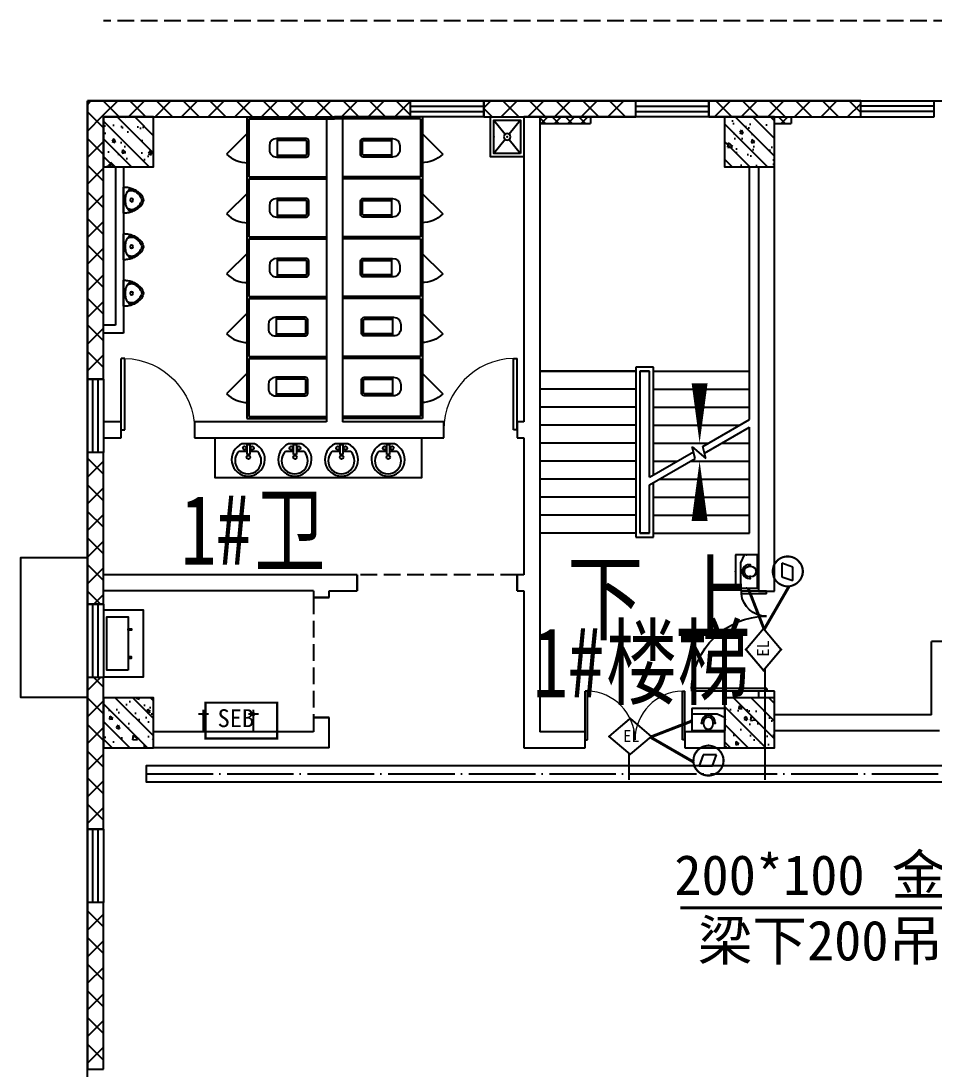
# Model space of a CAD drawing. Header units: millimetres. Extents: x -633009578 to 5705885, y -633235091 to 2571734.
# Drawn here: x 4038080 to 4051790, y 2181535 to 2197275 of the extents above; entities that cross this region are included whole.
import ezdxf
from ezdxf.enums import TextEntityAlignment as Align

# ---------------------------------------------------------------- set-up
doc = ezdxf.new("R2010")
doc.units = ezdxf.units.MM
doc.header["$LTSCALE"] = 1000
doc.header["$MEASUREMENT"] = 0
doc.linetypes.add('DASH', pattern=[0.35, 0.25, -0.1])
doc.linetypes.add('DOTE', pattern=[2.4200000000000004, 2, -0.2, 0.02, -0.2])
doc.layers.get('0').update_dxf_attribs({"color": 9})
for name, color, linetype in [('A-COLUM(柱)', 255, 'Continuous'), ('A-DOOR(门）', 4, 'Continuous'), ('A-F-AREA(计算)', 5, 'Continuous'), ('A-FLOR(看线)', 8, 'Continuous'), ('A-HATH(填充)', 8, 'Continuous'), ('A-LVTY(厨卫)', 8, 'Continuous'), ('A-ST-O(室外)', 54, 'Continuous'), ('A-STAR(楼梯)', 51, 'Continuous'), ('A-TEXT(房间)', 243, 'Continuous'), ('A-WALL(墙)', 255, 'Continuous'), ('A-WINDOW（窗）', 4, 'Continuous'), ('DIM_SYMB', 3, 'Continuous'), ('PUB_TEXT', 7, 'Continuous'), ('WALL', 9, 'Continuous'), ('电-强电平面-线缆', 3, 'Continuous'), ('电-桥架', 4, 'Continuous'), ('设备-安防', 3, 'Continuous'), ('设备-箱柜', 3, 'Continuous')]:
    doc.layers.add(name, color=color, linetype=linetype)
doc.styles.add('_TCH', font='simhei.ttf', dxfattribs={"width": 0.75, "bigfont": 'hztxt.shx'})
doc.styles.add('_TCH_DIM', font='simhei.ttf', dxfattribs={"width": 0.8, "bigfont": 'hztxt.shx'})
doc.styles.add('_TEL_DIM', font='simhei.ttf', dxfattribs={"height": 3.5, "bigfont": 'HZTXT'})
doc.styles.add('ELEC-DIM', font='simhei.ttf')
doc.styles.add('IDQSTYLE', font='simhei.ttf', dxfattribs={"width": 0.707, "bigfont": 'hztxt.shx'})
pattern_1 = [(45, (1606921.475196055, 677964.29318137), (-100.0001016555733, 100.0001016555733), []), (135, (1606921.475196055, 677964.29318137), (-100.0001016555733, -100.0001016555733), [])]
pattern_2 = [(45, (1607021.475196055, 677964.29318137), (-200.0002033111466, 200.0002033111467), []), (135, (1607021.475196055, 677964.29318137), (-200.0002033111467, -200.0002033111466), [])]

# ---------------------------------------------------------------- blocks, each defined once
blk = doc.blocks.new('$equip$00002496')
for p, q in [((-0.3257586027029902, -0.01245651182034635), (-0.3257586027029902, -0.04339440534022287)), ((-0.3257586027029902, -0.04339440534022287), (-0.2349881161644589, -0.04339440534022287)), ((-0.2349881161644589, -0.07433229886373738), (-0.2349881161644589, -0.01245651182034635)), ((0.2318991003703559, -0.04339041039929725), (0.3257586027029902, -0.04343435477494495)), ((0.2318995781242847, -0.07433229886373738), (0.2318995781242847, -0.01245651182034635)), ((0.3257586027029902, -0.01245651182034635), (0.3257586027029902, -0.04339440534022287))]:
    blk.add_line(p, q)
at = {"const_width": 0.04}
for points in [[(-0.3257569673587568, -0.01199135613933322), (-0.3257586027029902, -0.04339440534022287), (-0.2655665311758639, -0.04339440534022287)], [(-0.3257586027029902, -0.01209546335303457), (-0.3254450895765331, 0.007862924336222932), (-0.3246427298145136, 0.02099261244438821), (-0.3230396698054392, 0.03683146784896962), (-0.3200834360468434, 0.05640672732988605), (-0.3158846532169264, 0.07655434396292549), (-0.3114238906564424, 0.0934556857937423), (-0.3053167008911259, 0.1125148900100612), (-0.2961030303267762, 0.1360363546918961), (-0.2870512925146613, 0.1553192011742794), (-0.2776002755272202, 0.1727327617008996), (-0.2650090074748732, 0.1928330976625148), (-0.2480697203573072, 0.2158072831662139), (-0.2307201034273021, 0.2357486963155679), (-0.2183433735772269, 0.2482254943279258), (-0.2048552286432823, 0.2604362391903123), (-0.1911825684801443, 0.2715267914645665), (-0.1736025161517318, 0.2841171126310655), (-0.1547964517085347, 0.2957489191248897), (-0.1366549688245868, 0.3053642205159122), (-0.1125469685212011, 0.3159432491156622), (-0.09099250963481609, 0.3234552737812919), (-0.07185881528130267, 0.3286887830108753), (-0.0476470465073362, 0.3334767393171205), (-0.03344249982910696, 0.3353641694484395), (-0.01254353142576292, 0.33693107711224), (0.006284847928327508, 0.3371227143543365), (0.02112160998512991, 0.3364609976488282), (0.03364834297099151, 0.3353416012541857), (0.04427512355323415, 0.3339856622114894), (0.0514455190859735, 0.3328576949279523), (0.06296124946675263, 0.3306819992103556), (0.07295717955275904, 0.3284235992541653), (0.08476642325695138, 0.3253025975027413), (0.09841386118205264, 0.3210671038432338), (0.1073930458223913, 0.3179007922954042), (0.1189192084857496, 0.3133782735822024), (0.1273616340185981, 0.309727315147029), (0.1385068310191855, 0.3044504504359793), (0.1500006543647032, 0.2984373588406015), (0.1638636618590681, 0.2903635228794883), (0.1733825990086189, 0.2842636587374727), (0.1825355213950388, 0.2779405411420157), (0.1897162082022987, 0.2726458121323958), (0.1961934307328193, 0.2676024858810706), (0.2032832070399309, 0.2617741676658625), (0.2108134823647561, 0.2552078580083617), (0.217798692494398, 0.2487452608329477), (0.228148777372553, 0.2384502620334388), (0.2384204440459143, 0.2272843058126455), (0.2434306646027835, 0.2214536424435209), (0.2496786895935657, 0.2137899235021905), (0.2547404104698217, 0.2072320931656577), (0.2611980655201478, 0.1983612801268464), (0.2680283635418164, 0.1882836692966521), (0.2770073256251635, 0.1737512327563309), (0.2837973800196778, 0.1615835285520006), (0.2918694003747078, 0.1454322725621751), (0.2969779347913573, 0.1339993972869706), (0.3002692127192859, 0.126001952077786), (0.3046930583077483, 0.1142746343793988), (0.3092767016933067, 0.1005832550908963), (0.3129390048998175, 0.08807579556378187), (0.3161395389179233, 0.07547706223704154), (0.3186645603709621, 0.06388206950578024), (0.3211643142713001, 0.0500421286051278), (0.3228813630266814, 0.03809697220276576), (0.3240568224427989, 0.02762096420337912), (0.324859512373223, 0.01811108543552109), (0.3254132453730563, 0.00858592767326627), (0.3257090797560522, -0.00049248671712121), (0.3257832243107259, -0.007853463819628814), (0.3257586027029902, -0.01597356299680541)], [(0.2318995781242847, -0.04343435477494495), (0.3257586027029902, -0.04343435477494495), (0.3257689946476603, -0.01254634189172066)]]:
    blk.add_lwpolyline(points, dxfattribs=at)
blk.add_lwpolyline([(-0.2349881161644589, -0.04339440534022287), (-0.234988116149907, -0.07433229886373738, 0.0182959325663468), (-0.2341963414801285, -0.09596305228842539, 0.02057100331636309), (-0.2314330486115068, -0.1200309692394512, 0.01615663239953969), (-0.2279163057246478, -0.1385404972170363, 0.01693810384346652), (-0.2229987668251852, -0.1574872628661979, 0.01329564042987737), (-0.2183254288102034, -0.1718583239271538, 0.01774370437729911), (-0.2109808493987657, -0.190436463271908, 0.01810240356969195), (-0.202383055788232, -0.2083190727098554, 0.02333614132905712), (-0.1896684531238861, -0.229968408079003, 0.02044170027676835), (-0.1774249378067907, -0.2471703877454274, 0.01989766451918913), (-0.1643957158521516, -0.2626632182400499, 0.02937469172712198), (-0.1439065932936501, -0.2826519741392985, 0.02046687747088341), (-0.1288843219663249, -0.2946362194343237, 0.01994697534980988), (-0.1136344562692102, -0.3049034932155337, 0.02634036321689085), (-0.09301181325281505, -0.3161697710966109, 0.02276514568385508), (-0.07478138820442837, -0.3239164370424987, 0.02206410967143575), (-0.05684026748349424, -0.3297063967147551, 0.0175610551311905), (-0.04245622256712522, -0.3331187941075768, 0.01884926235006773), (-0.02688140393001959, -0.3356341081016581, 0.02667427645081797), (-0.004813117921003141, -0.3371611547772773, 0.02406458763464014), (0.01513338900986128, -0.3365152710211987, 0.01749181383793592), (0.02959480640129186, -0.334837958071148, 0.02217984979833747), (0.04783707972092088, -0.3312386844263528, 0.01670575936897621), (0.06151090867933817, -0.3274165873117454, 0.0217722080425489), (0.0790706878178753, -0.3210165422860882, 0.03374751034879078), (0.1057169104751665, -0.3077975864252949, 0.02730692637543976), (0.1266723583685234, -0.2939906737810816, 0.03748691983271558), (0.1535541368793929, -0.2707855348744488, 0.02366876899911156), (0.1697097239521099, -0.2529639476961165, 0.02463610663642848), (0.1846068157610716, -0.2329478090214252, 0.02205649491069121), (0.1970839504210744, -0.2124338016146794, 0.01935462041009298), (0.206340296252165, -0.1939205355338345, 0.01688452340010287), (0.2137288127123611, -0.1760053912075819, 0.01966230157732925), (0.2205645790236304, -0.1552443572727498, 0.01731440631145223), (0.2255364213342546, -0.135285412416124, 0.01765737348860424), (0.2290203964221291, -0.1154880664689699, 0.01633418443731503), (0.2311199677496916, -0.09579652929824078, 0.01862757118903319), (0.2318995781388367, -0.07433229886373738, -0.000472708372486724), (0.2318995781242847, -0.05279222321769339, 0.0004727079955161621), (0.2318995781242847, -0.03244852855277713, -0.0004727079955161849), (0.2318995781242847, -0.01245341187313898, 0.0193493677842396), (0.2310570476547582, 0.009855565578618553, 0.01770133877692018), (0.2286674682109151, 0.03113219686929369, 0.0176091688965659), (0.2250366548687452, 0.05081065330523415, 0.01973381331635689), (0.2191032464616001, 0.07337515754625201, 0.01545712335130221), (0.2136441482725786, 0.08944355720814201, 0.01638136793352114), (0.2064366456615971, 0.1069191381830024, 0.01889577194154605), (0.1974724603933282, 0.124934014853352, 0.01460926708694749), (0.1893017992697423, 0.1389198372235114, 0.01834707667655943), (0.1788048267626436, 0.154441256672726, 0.01802701254956099), (0.1670945117075462, 0.16930223901727, 0.01918510430489061), (0.1545159021334257, 0.1830286705735489, 0.02609018841368346), (0.1355203122220701, 0.2003201775660273, 0.02726780140366601), (0.1154953059740365, 0.2149753960547969, 0.02826022181265756), (0.09302354548708536, 0.2278643579738855, 0.01768013504660025), (0.07947741153475363, 0.2340587330181734, 0.02983831462154809), (0.05467275061528198, 0.242662508819194, 0.03688840652984774), (0.02498369276872836, 0.248695417874842, 0.03132680170442304), (-0.00154426900553517, 0.2503981151239714, 0.02152297382195137), (-0.01876981760142371, 0.249681544064515, 0.02781603352576516), (-0.04232023857184686, 0.2463571927401063, 0.02781924796867374), (-0.06450405267241877, 0.2406578850968799, 0.01792787672923883), (-0.07963114288577344, 0.2352566086992738, 0.0262865457487697), (-0.09992356615839526, 0.2259165745053906, 0.02119287732084118), (-0.11706115740526, 0.2159602789688506, 0.0171568808815843), (-0.1294802093179896, 0.207409261194698, 0.02416187819285423), (-0.1477007803769084, 0.1925049077508447, 0.02878934091920857), (-0.167043774476042, 0.1729245897222427, 0.01847703741819992), (-0.1794630369258812, 0.1577163090223621, 0.0213830109619632), (-0.1916570924367988, 0.1400851354956103, 0.01760758065260107), (-0.2016330892802216, 0.1229453873020248, 0.01681983214104903), (-0.2093724703590851, 0.1072558663363452, 0.01906551868470904), (-0.2177670299279271, 0.08662868678948143, 0.01663457793315364), (-0.2233549865341047, 0.06948587926308392, 0.01199850358657596), (-0.227126173209399, 0.05518552293506218, 0.01921348092443342), (-0.2312853431794792, 0.03417440378689207, 0.0129120010522256), (-0.2334025729942368, 0.01812716938002268, 0.01673519548586339), (-0.2347496548027266, -0.0005786718757008202, 0.009174826161293947), (-0.2349881161644589, -0.01245651182034635, 0.0008621608417457901), (-0.2349881161644589, -0.04339440534022287), (-0.2961449461872689, -0.04339440534022287, 56.79143426085979)], format="xyb", dxfattribs=at)
for centre, major_axis, ratio, start_param, end_param in [((0, -0.007853463819628814), (-5.946726671962764e-16, 0.3450403896201966), 0.944188663444044, 4.700094459124145, 7.866276155235024), ((-0.00154426900553517, -0.01245651181670837), (0, 0.2628546269403538), 0.8881100928804517, 4.71238898038469, 7.853981633974483), ((-0.00154426900553517, -0.07433229886373738), (0, -0.2628546269403538), 0.8881100928804517, 4.71238898038469, 7.853981633974483)]:
    blk.add_ellipse(centre, major_axis=major_axis, ratio=ratio, start_param=start_param, end_param=end_param)
for p in [(0, 0.3371869258007791), (-0.3257586027029902, -0.04339440534022287), (0, -0.3371811744327715), (0.3256694684678223, -0.04536965262741433)]:
    blk.add_point(p)
at = {"color": 7, "style": '_TEL_DIM', "flags": 1}
blk.add_attdef('A', text='', height=2e-05, dxfattribs=at).set_placement((0, 0), align=Align.MIDDLE_CENTER)
blk = doc.blocks.new('$equip$00002617')
for p, q in [((0.6250151190488396, 0.4150200000058248), (-0.6249848809511604, 0.4150200000058248)), ((-0.6249848809511604, 0.4150200000058248), (-0.6249848809511604, -0.4149799999959214)), ((0.6250151190488396, -0.4149799999959214), (0.6250151190488396, 0.4150200000058248)), ((-0.6249848809511604, 0.2150200000050972), (0.3250151190459292, 0.2150200000050972)), ((0.3250151190459292, 0.2150200000050972), (0.6250151190488396, 0.07502000000567932)), ((-0.6249848809511604, -0.4149799999959214), (0.6250151190488396, -0.4149799999959214))]:
    blk.add_line(p, q)
at = {"linetype": 'Continuous', "const_width": 0.04}
blk.add_lwpolyline([(-0.6249848809511604, 0.4150200000058248), (0.6250151190488396, 0.4150200000058248), (0.6250151190488396, -0.4149799999959214), (-0.6249848809511604, -0.4149799999959214)], close=True, dxfattribs=at)
at = {"color": 1}
for p in [(1.51190488395514e-05, 0.4150200000058248), (-0.6249848809511604, 2.000000495172571e-05), (0.6250151190488396, 2.000000495172571e-05), (0.01750438004455646, -0.4149799999959214)]:
    blk.add_point(p, dxfattribs=at)
at = {"color": 7, "style": '_TEL_DIM', "flags": 1}
blk.add_attdef('A', text='', height=2.5e-05, dxfattribs=at).set_placement((0, 0), align=Align.MIDDLE_CENTER)
blk = doc.blocks.new('A$C40EF29F0')
for name, p, xscale, yscale, zscale in [('$equip$00002617', (257.9972608285025, 173.994528161973), 400, 400, 400), ('$equip$00002496', (256.1213830718771, 133.3334205766732), 315, 315, 315)]:
    blk.add_blockref(name, p, dxfattribs=dict(xscale=xscale, yscale=yscale, zscale=zscale))
blk = doc.blocks.new('$equip$00002620')
for p, q in [((-0.1058179566880426, 0.1152844922435179), (-0.1858179566897888, -0.1047155077576463)), ((0.1624100250937772, 0.1152844922435179), (-0.1058179566880426, 0.1152844922435179)), ((0.08241002509203099, -0.1047155077576463), (0.1624100250937772, 0.1152844922435179)), ((-0.1858179566897888, -0.1047155077576463), (0.08241002509203099, -0.1047155077576463))]:
    blk.add_line(p, q)
at = {"const_width": 0.04}
blk.add_lwpolyline([(-0.2999925000021904, 9.999999747378752e-06, 1), (0.3000075000036304, 9.999999747378752e-06, 0.9999999999999999), (-0.2999925000021904, 9.999999747378752e-06, 1)], format="xyb", dxfattribs=at)
blk.add_circle((7.500000720028765e-06, 9.999999747378752e-06), 0.3000000000001062)
at = {"color": 1}
for p in [(7.500000720028765e-06, 0.3000099999990198), (-0.2999924999985524, 9.999999747378752e-06), (0.3000075000036304, 9.999999747378752e-06), (7.500000720028765e-06, -0.299989999999525)]:
    blk.add_point(p, dxfattribs=at)
at = {"color": 7, "style": '_TEL_DIM', "flags": 1}
blk.add_attdef('A', text='', height=2.5e-05, dxfattribs=at).set_placement((0, 0), align=Align.MIDDLE_CENTER)
blk = doc.blocks.new('$equip$00002474')
for p, q in [((-0.519992380955955, 1.000000338535756e-05), (7.619048119522631e-06, 0.4400100000020757)), ((7.619048119522631e-06, 0.4400100000020757), (0.5200076190521941, 1.000000338535756e-05)), ((7.619048119522631e-06, -0.4399899999989429), (-0.519992380955955, 1.000000338535756e-05)), ((0.5200076190521941, 1.000000338535756e-05), (7.619048119522631e-06, -0.4399899999989429))]:
    blk.add_line(p, q)
at = {"const_width": 0.04}
blk.add_lwpolyline([(7.619048119522631e-06, 0.4400100000020757), (-0.519992380955955, 1.000000338535756e-05), (7.619048119522631e-06, -0.4399899999989429), (0.5200076190521941, 1.000000338535756e-05), (7.619048119522631e-06, 0.4400100000020757), (-0.519992380955955, 1.000000338535756e-05)], dxfattribs=at)
for p in [(7.619048119522631e-06, 0.4400100000020757), (-0.519992380955955, 1.000000338535756e-05), (0.5200076190521941, 1.000000338535756e-05), (7.619048119522631e-06, -0.4399899999989429)]:
    blk.add_point(p)
at = {"color": 7, "style": '_TEL_DIM'}
blk.add_attdef('$TEXT$', text='', height=0.3, dxfattribs=at).set_placement((0.02805548798642121, 0.01213281898526475), align=Align.MIDDLE_CENTER)
at = {"color": 7, "style": '_TEL_DIM', "flags": 1}
blk.add_attdef('A', text='', height=2e-05, dxfattribs=at).set_placement((0, 0), align=Align.MIDDLE_CENTER)
blk = doc.blocks.new('HC001524')
at = {"color": 0, "linetype": 'Continuous', "const_width": 0.3}
blk.add_lwpolyline([(5, 2.5), (-5, 2.5), (-5, -2.5), (5, -2.5)], close=True, dxfattribs=at)
at = {"color": 0, "style": 'IDQSTYLE', "width": 0.7}
for tag, p in [('AF', (-1.5, -1.25)), ('PSFHATT', (7, -2.5))]:
    blk.add_attdef(tag, p, '', height=2.5, dxfattribs=at)
blk = doc.blocks.new('_LV6')
for p, q in [((99.78343880523971, -300), (-99.78343880523971, -300)), ((-139.7834388052397, -340), (-139.7834388052361, -779.6564289797607)), ((-109.7834388052433, -340), (-109.7834388052397, -769.6564289797607)), ((99.78343880524335, -330), (-99.78343880524335, -330)), ((109.7834388052433, -769.6564289797607), (109.7834388052433, -340)), ((139.7834388052433, -779.6564289797607), (139.7834388052397, -340)), ((139.7834388052433, -769.6564289797607), (-139.7834388052397, -769.6564289797607)), ((-29.78343880523607, -889.6564289797607), (29.78343880524335, -889.6564289797607))]:
    blk.add_line(p, q)
for centre, radius, start, end in [((-99.78343880523971, -340), 40, 90, 180.0000000000002), ((99.78343880523971, -340), 40, 2.398081733190338e-13, 90), ((-99.78343880524335, -340), 10, 90, 180.0000000000002), ((99.78343880524335, -340), 10, 0, 90), ((-29.78343880523607, -779.6564289797607), 110, 180, 270), ((29.78343880524335, -779.6564289797607), 110, 270, 0)]:
    blk.add_arc(centre, radius, start, end)
blk = doc.blocks.new('$plan$00000387')
for points in [[(-195.1053413768082, -0.0007896247711869364), (195.1053413768082, 0.0007896247707321891, -0.056281), (192.2349483853259, -62.07158893748328, -0.051243), (175.2703486377404, -125.5748806645047, -0.047086), (143.6831082538288, -189.724628874892, -0.038643), (109.2489721777902, -237.0609902997553, -0.050944), (77.11679163034205, -267.7759659795192, -0.073316), (36.52038586093977, -290.7338367186967, -0.092337), (0.001018339326947171, -297.5362265440604, -0.092337), (-36.51803354920821, -290.7341323159712, -0.073316), (-77.11462417741222, -267.776590178973, -0.050944), (-109.2474259731857, -237.0618745823472, -0.038643), (-143.6819452275654, -189.7257908973352, -0.047086), (-175.269704824098, -125.5762993672297, -0.051243), (-192.2348186147988, -62.07314493917374, -0.056281)], [(0.0004063761161887669, -146.3291454144546, 0.999985), (0.0002089799604618747, -97.55313528460101, 0.999985)]]:
    blk.add_lwpolyline(points, format="xyb", close=True)
for points in [[(-169.3906686580854, -140.1226315288268, -0.078162), (-170.9980199055512, -114.6377667698976, -0.158684), (-159.1263041735847, -87.15485956814655, -0.087457), (-117.404978437914, -53.84085994681891, -0.073385), (-70.49119853318143, -36.56470876068397, -0.051629), (0.0003042701246158686, -29.26612660759247), (0.0003042701246158686, -29.26612660759247, -0.051629), (70.49149449189827, -36.56413818386, -0.073385), (117.4050415866323, -53.83990962471171, -0.087457), (159.1270096202247, -87.15357250312127, -0.158684), (170.9989478331345, -114.6363836417117, -0.078162), (169.3918028553499, -140.1212604160505)], [(117.0630501052547, -53.65384373908455, -0.099174), (138.5356947175851, -84.86577428893679, -0.110283), (144.8304822659725, -118.461657304113, -0.092873), (136.0170142026468, -157.9354627454745, -0.05733), (119.0399966660161, -187.626263302564, -0.037877), (85.37168024390257, -226.8225566132141, -0.072182), (35.33205354717484, -264.1794573646985, -0.124936), (0.001291311165005027, -273.1480356215775), (0.001291311165005027, -273.1480356215775, -0.124936), (-35.32991617790412, -264.1797433356796, -0.072182), (-85.36984427394054, -226.8232476352587, -0.037877), (-119.0384779452529, -187.6272268447183, -0.05733), (-136.0157358103124, -157.9365637070459, -0.092873), (-144.8298950764129, -118.4628296054302, -0.110283), (-138.5353804395845, -84.8668946738876, -0.099174), (-117.0629874684723, -53.65479130090807)]]:
    blk.add_lwpolyline(points, format="xyb")
blk = doc.blocks.new('$plan$00001628')
for p, q in [((-20.3236661099927, -1.818989403545856e-12), (20.3236661099927, 0)), ((20.3236661099927, 0), (20.3236661099927, -150.0481350782702)), ((-23.39245275389476, -103.9428290335418), (-143.6423603250569, -103.9428290335418)), ((-20.3236661099927, -150.0481350782702), (-20.3236661099927, -1.818989403545856e-12)), ((20.3236661099927, -150.0481350782702), (-20.3236661099927, -150.0481350782702)), ((136.0209855338053, -103.9428290335418), (23.52693074955823, -103.9428290335418))]:
    blk.add_line(p, q)
blk.add_lwpolyline([(-96.62842091566199, 9.318928566552131, 5.110403953654916), (92.21216199610717, 9.318928566550312)], format="xyb", close=True)
for centre, radius in [((-57.16031093435413, -51.98476159802703), 26.67481176936781), ((57.16031093435413, -51.98476159802703), 26.67481176936781), ((0, -190.1098522697775), 27.77136210564822)]:
    blk.add_circle(centre, radius)
blk.add_arc((-3.810687395625791, -242.5466148261803), 196.885515440561, 135.2526700260475, 44.74732997395247)
blk = doc.blocks.new('$lvtry$00000191')
at = {"color": 0}
for p, q in [((-250, -50, 1e-08), (-39.04344047215272, -218.7652476222793, 1e-08)), ((39.04344047215272, -218.7652476222793, 1e-08), (250, -50, 1e-08)), ((-250, -450, 1e-08), (-39.04344047215272, -281.2347523777207, 1e-08)), ((39.04344047215272, -281.2347523777244, 1e-08), (250, -450, 1e-08))]:
    blk.add_line(p, q, dxfattribs=at)
at = {"color": 0, "elevation": 1e-08}
for points in [[(300, -500), (300, 0), (-300, 0), (-300, -500)], [(250, -450), (250, -50), (-250, -50), (-250, -450)]]:
    blk.add_lwpolyline(points, close=True, dxfattribs=at)
at = {"color": 0}
blk.add_circle((0, -250, 1e-08), 50, dxfattribs=at)
for p in [(0, -50, 1e-08), (0, -250, 1e-08)]:
    blk.add_point(p, dxfattribs=at)
blk = doc.blocks.new('$lvtry$00000000')
for p, q in [((0, 0), (-4.03630254219856e-14, -329.6000000000004)), ((75.7000000000007, -264.6999999999989), (-73.50000000000003, -264.6999999999989))]:
    blk.add_line(p, q)
blk.add_circle((-3.241533018567819e-14, -264.6999999999989), 16.19999999999891)
blk = doc.blocks.new('开水器aaa')
at = {"layer": 'A-LVTY(厨卫)'}
for points in [[(7453607.282514825, -191465.6006925891), (7454607.282514825, -191465.6006925891), (7454607.282514825, -192065.6006983465), (7453607.282514825, -192065.6006983465)], [(7454507.282514825, -191836.1650642345), (7454507.282514825, -191516.1650642345), (7453707.282514825, -191516.1650642345), (7453707.282514825, -191836.1650642345)], [(7453887.282514825, -191836.1650642345), (7453887.282514825, -191886.1650642345), (7453907.282514825, -191886.1650642345), (7453907.282514825, -191836.1650642345)], [(7454327.282514825, -191836.1650642345), (7454327.282514825, -191886.1650642345), (7454307.282514825, -191886.1650642345), (7454307.282514825, -191836.1650642345)]]:
    blk.add_lwpolyline(points, close=True, dxfattribs=at)
blk = doc.blocks.new('$DorLib2D$00000114')
at = {"color": 0}
blk.add_line((0.4999999999999964, 3.552713678800501e-15), (-0.2071067811864751, 0.7071067811864857), dxfattribs=at)
blk.add_arc((0.5000000000013856, -1.154631945610163e-12), 1.000000000001696, 135, 180, dxfattribs=at)
blk = doc.blocks.new('$TCHSYS$WIN2D')
for p, q in [((-0.5, 0.5), (0.5, 0.5)), ((-0.5, 0.5), (-0.4999999999999999, -0.5)), ((0.5, 0.5), (0.4999999999999998, -0.5)), ((0.5, 0.1666666666666666), (-0.5, 0.1666666666666666)), ((0.5, -0.1666666666666667), (-0.5, -0.1666666666666667)), ((-0.4999999999999999, -0.5), (0.5, -0.5))]:
    blk.add_line(p, q)
blk = doc.blocks.new('$DorLib2D$00000001')
for p, q in [((0.45, 0.9750000000000001), (0.5000000000000002, 0.9750000000000001)), ((0.45, 0), (0.45, 0.9750000000000001)), ((0.5, 0), (0.5, 0.9750000000000001)), ((0.5, 0), (0.45, 0))]:
    blk.add_line(p, q)
at = {"lineweight": 13}
blk.add_arc((0.475, 0), 0.975, 91.4692835813538, 180, dxfattribs=at)
blk = doc.blocks.new('$DorLib2D$00000225')
at = {"color": 0}
for p, q in [((0.4750000000000032, -0.001447885298549778), (0.4750000000000032, 0.7521225008925327)), ((0.4750000000000032, 0.7521225008925327), (0.5000000000000036, 0.7521225008925363)), ((0.5000000000000036, -0.001447885298549778), (0.5000000000000036, 0.7521225008925363)), ((-0.4999999999999982, -3.552713678800501e-15), (-0.5, 0.252035990386009)), ((-0.4750000000000014, 0.252035990386009), (-0.5, 0.252035990386009)), ((-0.4749999999999996, -3.552713678800501e-15), (-0.4750000000000014, 0.252035990386009)), ((-0.4749999999999996, -3.552713678800501e-15), (-0.4999999999999947, -3.552713678800501e-15)), ((0.4750000000000032, -0.001447885298549778), (0.4999999999999929, -0.001447885298549778))]:
    blk.add_line(p, q, dxfattribs=at)
for centre, radius, start, end in [((0.5046168020419071, -0.001920809357812914), 0.7546247204382253, 92.24926861260724, 179.7237749158362), ((-0.5007908120542499, 0.002572563917482285), 0.2507930763238999, 359.7898704778746, 84.09743784757413)]:
    blk.add_arc(centre, radius, start, end, dxfattribs=at)
blk = doc.blocks.new('$DorLib2D$00000002')
for p, q in [((-0.5, -5.684341886080802e-17), (-0.5000000000000007, 0.4875)), ((-0.4750000000000007, 0.4875), (-0.5000000000000007, 0.4875)), ((-0.475, -2.842170943040401e-17), (-0.4750000000000007, 0.4875)), ((0.475, -2.842170943040401e-17), (0.4750000000000007, 0.4875)), ((0.4750000000000007, 0.4875), (0.5000000000000007, 0.4875)), ((0.5, -5.684341886080802e-17), (0.5000000000000007, 0.4875)), ((-0.5, -5.684341886080802e-17), (-0.475, -2.842170943040401e-17)), ((0.5, -5.684341886080802e-17), (0.475, -2.842170943040401e-17))]:
    blk.add_line(p, q)
at = {"lineweight": 13}
for centre, start, end in [((-0.4875, -4.263256414560601e-17), 0, 88.53071641864632), ((0.4875, -4.263256414560601e-17), 91.4692835813537, 180)]:
    blk.add_arc(centre, 0.4875, start, end, dxfattribs=at)
blk = doc.blocks.new('_FZH')
h = blk.add_hatch()
h.set_pattern_fill('钢筋混凝土', color=256, scale=0.1, style=0)
h.set_pattern_definition([(45, (0, 0), (-0.1767766952966369, 0.1767766952966369), []), (50, (0, 0), (0.7172601826007535, -0.06275213498259512), [0.07500000000000001, -0.8250000000000001]), (355, (0, 0), (-0.138751333613, 0.7521921337000119), [0.06, -0.66]), (100.4514, (0.05977168000000001, -0.00522934), (0.5785093817140216, 0.6894395420609536), [0.06374019, -0.701142112]), (46.1842, (0, 0.2), (1.067241048625645, -0.1655190143290181), [0.1125, -1.2375]), (96.6356, (0.088936745, 0.186206693), (0.9346627055487033, 0.9741178709004418), [0.095610288, -1.051713]), (351.1842, (0, 0.2), (0.9346619451336272, 0.9741186009253247), [0.09000000000000001, -0.9900000000000001]), (21, (0.1, 0.15), (0.5969070521184617, -0.4026188906653388), [0.07500000000000001, -0.8250000000000001]), (326, (0.1, 0.15), (0.2433153319215824, 0.7251500450468529), [0.06, -0.66]), (71.4514, (0.149742233, 0.116448394), (0.84022262858149, 0.3225304967099524), [0.06374019, -0.701142112]), (37.50000000000001, (0, 0), (0.01215985531729062, 0.3328938538313115), [0, -0.652, 0, -0.67, 0, -0.6625000000000001]), (7.499999999999999, (0, 0), (0.2630695374421486, 0.3944117118823603), [0, -0.382, 0, -0.637, 0, -0.2525]), (-32.5, (-0.223, 0), (0.533822436172409, -0.02255487173437976), [0, -0.25, 0, -0.78, 0, -1.035]), (-42.5, (-0.323, 0), (0.5831861693423862, 0.1001049823323177), [0, -0.325, 0, -0.518, 0, -0.735])])
h.paths.add_polyline_path([(-0.5, -0.5), (0.5, -0.5), (0.5, 0.5), (-0.5, 0.5)])
blk.add_lwpolyline([(-0.5, -0.5), (0.5, -0.5), (0.5, 0.5), (-0.5, 0.5)], close=True)

msp = doc.modelspace()

# ---------------------------------------------------------------- hatches: boundary and pattern name
at = {"layer": 'A-HATH(填充)'}
h = msp.add_hatch(dxfattribs=at)
h.set_pattern_fill('多孔材料', color=256, scale=100, style=0)
h.set_pattern_definition(pattern_2)
h.paths.add_polyline_path([(4039319.994031774, 2195834.629172625), (4043929.994032522, 2195834.629172625), (4043929.994032522, 2196074.629172631), (4039079.994031782, 2196074.629172625)])
h = msp.add_hatch(dxfattribs=at)
h.set_pattern_fill('多孔材料', color=256, scale=100, style=0)
h.set_pattern_definition(pattern_2)
h.paths.add_polyline_path([(4039079.994031782, 2196074.629172625), (4039079.994031781, 2191894.62917075), (4039319.994031774, 2191894.62917075), (4039319.994031774, 2195834.629172625)])
h = msp.add_hatch(dxfattribs=at)
h.set_pattern_fill('多孔材料', color=256, scale=100, style=0)
h.set_pattern_definition(pattern_2)
h.paths.add_polyline_path([(4045029.994032521, 2195834.629172625), (4047309.994032013, 2195834.629172625), (4047309.994032013, 2196074.629172631), (4045029.994032522, 2196074.629172631)])
h = msp.add_hatch(dxfattribs=at)
h.set_pattern_fill('多孔材料', color=256, scale=100, style=0)
h.set_pattern_definition(pattern_2)
h.paths.add_polyline_path([(4048409.994032013, 2195834.629172625), (4050689.994030996, 2195834.629172625), (4050689.994030995, 2196074.629172631), (4048409.994032013, 2196074.629172631)])
h = msp.add_hatch(dxfattribs=at)
h.set_pattern_fill('多孔材料', color=256, scale=50, style=0)
h.set_pattern_definition(pattern_1)
h.paths.add_polyline_path([(4045869.994032202, 2195734.629172735), (4046629.994032283, 2195734.629172735), (4046629.994032283, 2195834.629172735), (4045869.994032202, 2195834.629172735)])
h = msp.add_hatch(dxfattribs=at)
h.set_pattern_fill('多孔材料', color=256, scale=50, style=0)
h.set_pattern_definition(pattern_1)
h.paths.add_polyline_path([(4049394.994032202, 2195734.629172883), (4049644.99403178, 2195734.629172883), (4049644.99403178, 2195834.629172883), (4049394.994032202, 2195834.629172883)])
h = msp.add_hatch(dxfattribs=at)
h.set_pattern_fill('多孔材料', color=256, scale=100, style=0)
h.set_pattern_definition(pattern_2)
h.paths.add_polyline_path([(4039079.994031781, 2190794.62917075), (4039079.994031781, 2188514.629170241), (4039319.994031774, 2188514.629170241), (4039319.994031774, 2190794.62917075)])
h = msp.add_hatch(dxfattribs=at)
h.set_pattern_fill('多孔材料', color=256, scale=100, style=0)
h.set_pattern_definition(pattern_2)
h.paths.add_polyline_path([(4039079.994031781, 2187414.62917075), (4039079.994031781, 2185134.62917075), (4039319.994031775, 2185134.62917075), (4039319.994031774, 2187414.62917075)])
h = msp.add_hatch(dxfattribs=at)
h.set_pattern_fill('多孔材料', color=256, scale=100, style=0)
h.set_pattern_definition(pattern_2)
h.paths.add_polyline_path([(4039079.994031781, 2184034.62917075), (4039079.994031781, 2181534.629172784), (4039319.994031775, 2181534.629172784), (4039319.994031775, 2184034.62917075)])

# ---------------------------------------------------------------- linework, layer by layer
at = {"layer": 'A-F-AREA(计算)'}
msp.add_lwpolyline([(4039079.994031782, 2196074.629172625), (4173359.994031782, 2196074.629172625), (4173359.994031782, 2059994.629172625), (4039079.994031782, 2059994.629172625)], close=True, dxfattribs=at)
at = {"layer": 'A-FLOR(看线)'}
msp.add_lwpolyline([(4039079.994031789, 2187114.629170633), (4038079.994031789, 2187114.629170633), (4038079.994031789, 2189214.629170478), (4039079.994031782, 2189214.629170478)], dxfattribs=at)
at = {"layer": 'A-LVTY(厨卫)'}
for p, q in [((4041469.994032003, 2195834.629172462), (4041469.994031686, 2194919.629172621)), ((4041469.994032003, 2195834.629172462), (4042789.99403178, 2195834.629172626)), ((4041499.994031461, 2195804.629172838), (4041499.994031464, 2194934.629172704)), ((4041499.994031461, 2195804.629172838), (4042789.99403178, 2195804.629172626)), ((4044109.99403209, 2195834.629172506), (4042789.99403178, 2195834.629172626)), ((4044079.994031548, 2195804.629172509), (4042789.99403178, 2195804.629172626)), ((4044079.994031548, 2195804.629172509), (4044079.994031544, 2194934.629172571)), ((4044109.99403209, 2195834.629172506), (4044109.994031871, 2194919.629172621)), ((4041469.994031687, 2194919.629172621), (4041469.994031691, 2194019.629172621)), ((4041499.994031464, 2194934.629172704), (4042669.994031776, 2194934.629172709)), ((4041499.994032007, 2194904.629172707), (4041499.99403201, 2194034.629172606)), ((4041499.994032007, 2194904.629172707), (4042669.994031776, 2194904.629172711)), ((4044079.994031544, 2194934.629172571), (4042909.994031776, 2194934.629172576)), ((4044079.994031544, 2194904.629172573), (4042909.994031776, 2194904.629172578)), ((4044079.994031544, 2194904.629172573), (4044079.994031541, 2194034.629172848)), ((4044109.994031874, 2194919.629172621), (4044109.994031871, 2194019.629172621)), ((4041469.994031691, 2194019.629172621), (4041469.994031695, 2193119.629172621)), ((4041499.99403201, 2194034.629172606), (4042669.994031775, 2194034.629172611)), ((4041499.994031468, 2194004.629172608), (4041499.994031472, 2193134.629172668)), ((4041499.994031468, 2194004.629172608), (4042669.994031775, 2194004.629172613)), ((4044079.994031541, 2194034.629172848), (4042909.994031776, 2194034.629172852)), ((4044079.994031541, 2194004.629172476), (4042909.994031776, 2194004.62917248)), ((4044079.994031541, 2194004.629172476), (4044079.994031537, 2193134.629172537)), ((4044109.994031871, 2194019.629172621), (4044109.994031867, 2193119.629172621)), ((4041469.994031691, 2193119.629172621), (4041469.994031695, 2192219.629172621)), ((4041499.994031472, 2193134.629172668), (4042669.994031775, 2193134.629172673)), ((4041499.994032015, 2193104.62917267), (4041499.994032018, 2192234.629172563)), ((4041499.994032015, 2193104.62917267), (4042669.994031775, 2193104.629172674)), ((4044079.994031537, 2193134.629172537), (4042909.994031776, 2193134.62917254)), ((4044079.994031537, 2193104.629172538), (4042909.994031776, 2193104.629172543)), ((4044079.994031537, 2193104.629172538), (4044079.994031533, 2192234.629172806)), ((4044109.994031871, 2193119.629172621), (4044109.994031867, 2192219.629172621)), ((4041469.994031691, 2192219.629172621), (4041469.99403148, 2191304.629172624)), ((4041499.994032018, 2192234.629172563), (4042669.994031776, 2192234.629172566)), ((4041499.994032018, 2192204.629172564), (4041499.994032022, 2191334.629172621)), ((4041499.994032018, 2192204.629172564), (4042669.994031776, 2192204.629172569)), ((4044079.994031533, 2192234.629172806), (4042909.994031776, 2192234.629172809)), ((4044079.994032075, 2192204.629172433), (4042909.994031776, 2192204.629172438)), ((4044079.994032075, 2192204.629172433), (4044079.994032072, 2191334.629172491)), ((4044109.994031871, 2192219.629172621), (4044109.994031529, 2191304.629172493)), ((4041499.994032022, 2191334.629172621), (4042669.994030515, 2191334.629172626)), ((4044079.994032072, 2191334.629172491), (4042909.994033154, 2191334.629172495)), ((4041469.99403148, 2191304.629172624), (4042669.994030515, 2191304.629172628)), ((4044109.994031529, 2191304.629172493), (4042909.994033154, 2191304.629172497))]:
    msp.add_line(p, q, dxfattribs=at)
msp.add_lwpolyline([(4044094.994031797, 2191014.629172626), (4044094.994031797, 2190414.62917261), (4040994.994031775, 2190414.629172611), (4040994.994031775, 2191014.629172626)], dxfattribs=at)
at = {"layer": 'A-ST-O(室外)', "linetype": 'DASH'}
msp.add_lwpolyline([(4112929.993796564, 2197274.629146055), (4039319.994031765, 2197274.629172629)], dxfattribs=at)
at = {"layer": 'A-STAR(楼梯)'}
for p, q in [((4048644.994031993, 2195834.629172659), (4045869.99403178, 2195834.629172626)), ((4045869.99403178, 2195834.629172626), (4045869.99403178, 2192014.629172626)), ((4049019.99403178, 2192014.629172626), (4049019.994031696, 2195084.629172906)), ((4045869.99403178, 2192014.629172626), (4045869.99403178, 2189584.629172626)), ((4047309.994031845, 2192014.629172581), (4045869.99403178, 2192014.629172626)), ((4045869.99403178, 2192014.629172626), (4047309.994031845, 2192014.629172698)), ((4047579.99403175, 2192074.629172348), (4047309.994031946, 2192074.629172348)), ((4047309.994031946, 2192074.629172348), (4047309.994031946, 2189524.629174674)), ((4047369.99403178, 2192014.629172626), (4047369.99403178, 2189584.629172626)), ((4047519.99403175, 2192014.629172348), (4047369.99403175, 2192014.629172348)), ((4047369.99403175, 2192014.629172348), (4047369.99403175, 2189584.629172348)), ((4047369.994029762, 2192014.629172586), (4047519.994032396, 2192014.629172659)), ((4047519.994031655, 2190424.351497794), (4047519.99403178, 2192014.629172626)), ((4047519.994031856, 2190424.35149791), (4047519.99403175, 2192014.629172348)), ((4047579.994031708, 2190458.992513977), (4047579.99403175, 2192074.629172348)), ((4047579.994031708, 2192014.629172906), (4049019.99403178, 2192014.629172626)), ((4047579.994031708, 2192014.629172659), (4049019.99403178, 2192014.629172626)), ((4049019.994031856, 2191290.37690192), (4049019.99403178, 2192014.629172626)), ((4047309.994031845, 2191744.629172906), (4045869.99403178, 2191744.629172626)), ((4047579.994031708, 2191744.629172581), (4049019.99403178, 2191744.629172626)), ((4047309.994031845, 2191474.629172581), (4045869.99403178, 2191474.629172626)), ((4047579.994031708, 2191474.629172581), (4049019.99403178, 2191474.629172626)), ((4047309.994031845, 2191204.629172581), (4045869.99403178, 2191204.629172626)), ((4047579.994031708, 2191204.629172581), (4048871.474608411, 2191204.629172803)), ((4048317.115416332, 2190884.569743517), (4049019.994031856, 2191290.37690145)), ((4048343.91033556, 2190784.569743574), (4049019.994031856, 2191174.906847641)), ((4049019.99403178, 2189584.629172626), (4049019.994031856, 2191174.906847477)), ((4047309.994031845, 2190934.629172581), (4045869.99403178, 2190934.629172626)), ((4047579.994031708, 2190934.629172581), (4048403.820889936, 2190934.629172519)), ((4048205.589968211, 2190704.710442223), (4048159.408505802, 2190877.061991533)), ((4048159.408505802, 2190877.061991533), (4048365.45344724, 2190704.169757166)), ((4048365.45344724, 2190704.169757166), (4048317.115416332, 2190884.569743517)), ((4048603.82089093, 2190934.629172524), (4049019.99403178, 2190934.629172626)), ((4047519.994031655, 2190424.351497471), (4048178.795048979, 2190804.710442184)), ((4047519.994031655, 2190308.881443434), (4048205.589968211, 2190704.710442223)), ((4047309.994031845, 2190664.629172581), (4045869.99403178, 2190664.629172626)), ((4047579.994031708, 2190664.629172906), (4047936.167173087, 2190664.629173041)), ((4048136.167173014, 2190664.629173002), (4049019.99403178, 2190664.629172626)), ((4047309.994031845, 2190394.629172906), (4045869.99403178, 2190394.629172626)), ((4047668.513454353, 2190394.629172467), (4049019.99403178, 2190394.629172626)), ((4047519.99403178, 2189584.629172626), (4047519.994031655, 2190308.881443736)), ((4047519.99403175, 2189584.629172348), (4047519.994031856, 2190308.881443852)), ((4047579.99403175, 2189524.629174674), (4047579.994031708, 2190343.522459941)), ((4047309.994031845, 2190124.629172581), (4045869.99403178, 2190124.629172626)), ((4047579.994031708, 2190124.629172581), (4049019.99403178, 2190124.629172626)), ((4047309.994031845, 2189854.629172581), (4045869.99403178, 2189854.629172626)), ((4047579.994031708, 2189854.629172581), (4049019.99403178, 2189854.629172626)), ((4047309.994031845, 2189584.629172581), (4045869.99403178, 2189584.629172626)), ((4047309.994031946, 2189524.629174674), (4047579.99403175, 2189524.629174674)), ((4047369.99403175, 2189584.629172348), (4047519.99403175, 2189584.629172348)), ((4047519.99403178, 2189584.629172626), (4047369.99403178, 2189584.629172626)), ((4047579.994031708, 2189584.629172581), (4049019.99403178, 2189584.629172626))]:
    msp.add_line(p, q, dxfattribs=at)
at = {"layer": 'A-WALL(墙)'}
for p, q in [((4042669.994031776, 2195804.629172513), (4042669.99403178, 2194919.629172626)), ((4042909.994031776, 2195804.629172513), (4042909.99403178, 2194919.629172626)), ((4045629.99403178, 2195834.629172479), (4045629.99403176, 2191254.629172647)), ((4045869.99403178, 2195834.629172479), (4045629.99403178, 2195834.629172479)), ((4045869.994032202, 2195834.629172735), (4046629.994032283, 2195834.629172735)), ((4045869.994032202, 2195834.629172735), (4045869.994032202, 2195734.629172735)), ((4045869.99403178, 2195834.629172479), (4045869.99403178, 2191134.629172626)), ((4045869.994032202, 2195734.629172735), (4046629.994032283, 2195734.629172735)), ((4046629.994032283, 2195834.629172735), (4046629.994032283, 2195734.629172735)), ((4049394.994032202, 2195834.629172883), (4049644.99403178, 2195834.629172883)), ((4049394.994032202, 2195734.629172883), (4049644.99403178, 2195734.629172883)), ((4049644.99403178, 2195834.629172883), (4049644.99403178, 2195734.629172883)), ((4039499.992718372, 2195084.629172626), (4039499.992718375, 2192704.629171274)), ((4039619.992718372, 2195084.629172626), (4039619.992718377, 2192584.629174608)), ((4049154.994031725, 2195084.629172906), (4049154.994031773, 2188709.629172741)), ((4049394.994031785, 2188709.629172742), (4049394.994031703, 2195084.629172906)), ((4042669.99403178, 2194919.629172626), (4042669.99403178, 2194019.629172626)), ((4042909.99403178, 2194919.629172626), (4042909.99403178, 2194019.629172626)), ((4042669.99403178, 2194019.629172626), (4042669.99403178, 2193119.629172626)), ((4042909.99403178, 2194019.629172626), (4042909.99403178, 2193119.629172626)), ((4042669.99403178, 2193119.629172626), (4042669.99403178, 2192219.629172626)), ((4042909.99403178, 2193119.629172626), (4042909.99403178, 2192219.629172626)), ((4039499.992718375, 2192704.629171274), (4039319.99403178, 2192704.6291726)), ((4039319.994031798, 2192584.6291726), (4039319.99403178, 2192704.6291726)), ((4039619.992718377, 2192584.629174608), (4039319.994031798, 2192584.6291726)), ((4042669.99403178, 2192219.629172626), (4042669.99403178, 2191319.629172626)), ((4042909.99403178, 2192219.629172626), (4042909.99403178, 2191319.629172626)), ((4039584.994032013, 2191254.629172604), (4039319.99403178, 2191254.629172626)), ((4039319.99403178, 2191254.629172626), (4039319.99403178, 2191014.629172626)), ((4039584.994032013, 2191014.629172623), (4039584.994032013, 2191254.629172604)), ((4042669.994030515, 2191254.629172623), (4040684.994032013, 2191254.629172603)), ((4040684.994032013, 2191254.629172603), (4040684.994032013, 2191014.629172623)), ((4042669.99403178, 2191319.629172626), (4042669.994030515, 2191254.629172623)), ((4042909.99403178, 2191319.629172626), (4042909.994033154, 2191254.629172647)), ((4044429.994032013, 2191254.629172556), (4042909.994033154, 2191254.629172647)), ((4044429.994032013, 2191014.629172564), (4044429.994032013, 2191254.629172556)), ((4045629.99403176, 2191254.629172647), (4045529.994031505, 2191254.629172556)), ((4045529.994031505, 2191254.629172556), (4045529.994031504, 2191014.629172572)), ((4039319.99403178, 2191014.629172626), (4039584.994032013, 2191014.629172623)), ((4040684.994032013, 2191014.629172623), (4042789.99403178, 2191014.629172626)), ((4042789.99403178, 2191014.629172626), (4044429.994032013, 2191014.629172564)), ((4045529.994031504, 2191014.629172572), (4045629.994031823, 2191014.629172647)), ((4045629.994031823, 2191014.629172647), (4045629.994031823, 2188954.62917253)), ((4045869.99403178, 2191134.629172626), (4045869.99403178, 2188834.629172626)), ((4042589.994031833, 2188954.629172626), (4039319.99403182, 2188954.629172626)), ((4039319.99403182, 2188714.629172626), (4039319.99403182, 2188954.629172626)), ((4043129.994031504, 2188954.62917249), (4042589.994031833, 2188954.629172626)), ((4043129.994031504, 2188714.629172582), (4043129.994031504, 2188954.62917249)), ((4045629.994031823, 2188954.62917253), (4045529.994032013, 2188954.629172415)), ((4045529.994032013, 2188954.629172415), (4045529.994032013, 2188714.629172582)), ((4045869.99403178, 2188834.629172626), (4045869.994031618, 2186599.629172673)), ((4042469.994031652, 2188714.629172724), (4039319.99403182, 2188714.629172626)), ((4042469.994031652, 2188714.629172724), (4042469.994031608, 2188614.629172784)), ((4042709.99403186, 2188714.629172526), (4043129.994031504, 2188714.629172582)), ((4042709.994031779, 2188614.629172784), (4042709.99403186, 2188714.629172526)), ((4045529.994032013, 2188714.629172582), (4045629.994031809, 2188714.629172526)), ((4045629.994031809, 2188714.629172526), (4045629.99403181, 2186359.629172842)), ((4049154.994031773, 2188709.629172741), (4049394.994031785, 2188709.629172742)), ((4042469.994031608, 2188614.629172784), (4042709.994031779, 2188614.629172784)), ((4054049.994036656, 2187954.629172581), (4051749.994037013, 2187954.629172581)), ((4051749.994037007, 2186854.629172517), (4051749.994037013, 2187954.629172581)), ((4049394.994031803, 2187209.629172742), (4049154.994031789, 2187209.629172741)), ((4049154.994031789, 2187209.629172741), (4049154.99403165, 2187109.629172906)), ((4049394.994031187, 2187109.629172906), (4049394.994031803, 2187209.629172742)), ((4042709.994031779, 2186814.629172784), (4042469.994031609, 2186814.629172784)), ((4042469.994031609, 2186814.629172784), (4042469.994031652, 2186599.629172627)), ((4042709.99403186, 2186359.629172632), (4042709.994031779, 2186814.629172784)), ((4051749.994037007, 2186854.629172517), (4049394.994031793, 2186854.629172517)), ((4051869.994036688, 2186614.629172626), (4049394.99403178, 2186614.629172626)), ((4042469.994031652, 2186599.629172627), (4040069.994031342, 2186599.629172628)), ((4046549.994032013, 2186599.629172665), (4045869.994031618, 2186599.629172673)), ((4046549.994032013, 2186359.629172736), (4046549.994032013, 2186599.629172665)), ((4048644.99403178, 2186599.629172785), (4048049.994032013, 2186599.629172725)), ((4048049.994032013, 2186599.629172725), (4048049.994032013, 2186359.629172707)), ((4042709.99403186, 2186359.629172632), (4040069.994031342, 2186359.629172511)), ((4045629.99403181, 2186359.629172842), (4046549.994032013, 2186359.629172736)), ((4048049.994032013, 2186359.629172707), (4048644.99403178, 2186359.629172785))]:
    msp.add_line(p, q, dxfattribs=at)
at = {"layer": 'A-WINDOW（窗）', "linetype": 'DASH'}
for p, q in [((4043129.994031822, 2188954.629172626), (4043129.994031822, 2188714.629172626)), ((4045529.994031822, 2188954.629172626, 800), (4043129.994031822, 2188954.629172626, 800)), ((4045529.994031822, 2188714.629172626), (4045529.994031822, 2188954.629172626)), ((4042709.994031833, 2188614.629172626), (4042469.994031833, 2188614.629172626)), ((4042469.994031833, 2188614.629172626, 800), (4042469.994031833, 2186814.629172626, 800)), ((4042469.994031833, 2186814.629172626), (4042709.994031833, 2186814.629172626))]:
    msp.add_line(p, q, dxfattribs=at)
at = {"layer": 'DIM_SYMB'}
for points in [[(4046619.99403178, 2189449.629172626, 0, 0, 0), (4046619.99403178, 2193924.629172626, 0, 0, 0), (4048269.99403178, 2193924.629172626, 0, 0, 0), (4048269.99403178, 2190934.629172626, 0, 240.0000000000001, 0), (4048269.99403178, 2191834.629172626, 0, 0, 0)], [(4048269.99403178, 2189449.629172626, 0, 0, 0), (4048269.99403178, 2190664.629172626, 0, 240.0000000000001, 0), (4048269.99403178, 2189764.629172626, 0, 0, 0)]]:
    msp.add_lwpolyline(points, format="xyseb", dxfattribs=at)
at = {"layer": 'WALL'}
for p, q in [((4043929.994032522, 2196074.629172631), (4039079.994031782, 2196074.629172625)), ((4039079.994031782, 2196074.629172625), (4039079.994031781, 2191894.62917075)), ((4043929.994032522, 2195834.629172625), (4043929.994032522, 2196074.629172631)), ((4047309.994032013, 2196074.629172631), (4045029.994032522, 2196074.629172631)), ((4045029.994032522, 2196074.629172631), (4045029.994032521, 2195834.629172625)), ((4047309.994032013, 2195834.629172625), (4047309.994032013, 2196074.629172631)), ((4050689.994030995, 2196074.629172631), (4048409.994032013, 2196074.629172631)), ((4048409.994032013, 2196074.629172631), (4048409.994032013, 2195834.629172625)), ((4050689.994030996, 2195834.629172625), (4050689.994030995, 2196074.629172631)), ((4039319.994031774, 2195834.629172625), (4043929.994032522, 2195834.629172625)), ((4039319.994031774, 2191894.62917075), (4039319.994031774, 2195834.629172625)), ((4045029.994032521, 2195834.629172625), (4047309.994032013, 2195834.629172625)), ((4048409.994032013, 2195834.629172625), (4050689.994030996, 2195834.629172625)), ((4039079.994031781, 2191894.62917075), (4039319.994031774, 2191894.62917075)), ((4039079.994031781, 2190794.62917075), (4039079.994031781, 2188514.629170241)), ((4039319.994031774, 2190794.62917075), (4039079.994031781, 2190794.62917075)), ((4039319.994031774, 2188514.629170241), (4039319.994031774, 2190794.62917075)), ((4039079.994031781, 2188514.629170241), (4039319.994031774, 2188514.629170241)), ((4039079.994031781, 2187414.62917075), (4039079.994031781, 2185134.62917075)), ((4039319.994031774, 2187414.62917075), (4039079.994031781, 2187414.62917075)), ((4039319.994031775, 2185134.62917075), (4039319.994031774, 2187414.62917075)), ((4039079.994031781, 2185134.62917075), (4039319.994031775, 2185134.62917075)), ((4039079.994031781, 2184034.62917075), (4039079.994031781, 2181534.629172784)), ((4039319.994031775, 2184034.62917075), (4039079.994031781, 2184034.62917075)), ((4039319.994031775, 2181534.629172784), (4039319.994031775, 2184034.62917075)), ((4039079.994031781, 2181534.629172784), (4039319.994031775, 2181534.629172784))]:
    msp.add_line(p, q, dxfattribs=at)
at = {"layer": '电-强电平面-线缆', "color": 1, "linetype": 'Continuous'}
for points, const_width in [([(4049239.607680731, 2188137.238377125), (4049613.315100136, 2188784.364872532)], 45), ([(4049239.607680731, 2188137.238377125), (4048998.081608846, 2188758.277710663)], 45), ([(4049252.985072582, 2187546.512630892), (4049252.985072582, 2185875)], 30), ([(4047531.31257007, 2186518.951491151), (4048152.351903609, 2186760.477563037)], 45), ([(4047531.31257007, 2186518.951491151), (4048178.439065477, 2186145.244071747)], 45), ([(4047212.026213394, 2186275.894615829), (4047212.026213394, 2185874.5)], 30)]:
    msp.add_lwpolyline(points, dxfattribs=dict(at, const_width=const_width))
at = {"layer": '电-桥架', "color": 5, "linetype": 'DOTE', "ltscale": 0.5}
msp.add_line((4039964.00885416, 2185966.79037632), (4077493.574206491, 2185966.79037632), dxfattribs=at)
at = {"layer": '电-桥架', "ltscale": 0.5}
msp.add_lwpolyline([(4077493.574206492, 2185841.79037632), (4039964.008854161, 2185841.79037632), (4039964.00885416, 2186091.79037632), (4077493.574206491, 2186091.79037632)], close=True, dxfattribs=at)
at = {"layer": '设备-箱柜', "color": 6}
msp.add_lwpolyline([(4054703.254561677, 2185865.086292931, 15, 15, 0), (4054703.254561677, 2183955.339738946, 15, 15, 0), (4054703.254561677, 2183955.339738946, 45, 45, 0), (4047978.324871252, 2183955.339738946, 45, 45, 0)], format="xyseb", dxfattribs=at)

# ---------------------------------------------------------------- block references
at = {"layer": 'A-COLUM(柱)', "xscale": 750, "yscale": 750, "zscale": 750, "rotation": 270}
for p in [(4039694.99403178, 2195459.629172626), (4049019.99403178, 2195459.629172626), (4039694.99403178, 2186734.629172626), (4049019.99403178, 2186734.629172626)]:
    msp.add_blockref('_FZH', p, dxfattribs=at)
at = {"layer": 'A-DOOR(门）', "xscale": -1100, "yscale": 1100, "zscale": 1100}
msp.add_blockref('$DorLib2D$00000001', (4040134.994031882, 2191134.629172626), dxfattribs=at)
at = {"layer": 'A-DOOR(门）', "extrusion": (0, 0, -1)}
for name, p, xscale, yscale, zscale in [('$DorLib2D$00000001', (-4044979.99403178, 2191134.629172626), -1100, 1100, 1100), ('$DorLib2D$00000002', (-4047299.994031827, 2186479.629172785), -1500, 1500, 1500)]:
    msp.add_blockref(name, p, dxfattribs=dict(at, xscale=xscale, yscale=yscale, zscale=zscale))
at = {"layer": 'A-DOOR(门）', "xscale": -1500, "yscale": 1500, "zscale": 1500, "rotation": 90.00000000059569}
msp.add_blockref('$DorLib2D$00000225', (4049274.994031768, 2187959.62917269), dxfattribs=at)
at = {"layer": 'A-LVTY(厨卫)', "xscale": -1}
for name, p, rotation in [('$lvtry$00000191', (4045129.99403178, 2195534.629172479, -1e-08), 89.99999999999999), ('_LV6', (4042879.993048829, 2195369.629172727), 90.00000000000006), ('_LV6', (4042879.993048829, 2194469.629172727), 90.00000000000006), ('_LV6', (4042879.993048825, 2193569.629172727), 90.00000000000006), ('_LV6', (4042894.993048777, 2192684.629172678), 90.00000000000006), ('_LV6', (4042894.993048777, 2191784.629172678), 90.00000000000006), ('开水器aaa', (3847854.393339182, 9642031.91168751), 90.00000000000006), ('$lvtry$00000000', (4040819.994031828, 2186599.629172665), 180), ('$lvtry$00000000', (4041569.994031828, 2186599.629172665), 180)]:
    msp.add_blockref(name, p, dxfattribs=dict(at, rotation=rotation))
at = {"layer": 'A-LVTY(厨卫)', "yscale": 450, "zscale": 100}
for p, xscale, rotation in [((4041484.994031682, 2195369.629172622), 450, 89.99999999978503), ((4044094.994031875, 2195369.629172622), -450, 269.999999999785), ((4041484.994031685, 2194469.629172622), 450, 89.99999999978503), ((4044094.994031875, 2194469.629172622), -450, 269.999999999785), ((4041484.994031689, 2193569.629172622), 450, 89.99999999978503), ((4044094.994031872, 2193569.629172622), -450, 269.999999999785), ((4041484.994031693, 2192669.629172621), 450, 89.99999999978503), ((4044094.994031869, 2192669.629172621), -450, 269.999999999785), ((4041484.994031693, 2191769.629172621), 450, 89.99999999978503), ((4044094.994031869, 2191769.629172621), -450, 269.999999999785)]:
    msp.add_blockref('$DorLib2D$00000114', p, dxfattribs=dict(at, xscale=xscale, rotation=rotation))
at = {"layer": 'A-LVTY(厨卫)'}
for name, p, rotation in [('_LV6', (4042699.995014728, 2195369.629172727), 269.9999999999999), ('$plan$00000387', (4039619.9932422, 2194584.629230771), 90.00000000000001), ('_LV6', (4042699.995014732, 2194469.629172727), 269.9999999999999), ('$plan$00000387', (4039619.9932422, 2193884.629230771), 90.00000000000001), ('_LV6', (4042699.995014735, 2193569.629172727), 269.9999999999999), ('$plan$00000387', (4039619.9932422, 2193184.629230771), 90.00000000000001), ('_LV6', (4042684.995014784, 2192684.629172678), 269.9999999999999), ('_LV6', (4042684.995014784, 2191784.629172678), 269.9999999999999)]:
    msp.add_blockref(name, p, dxfattribs=dict(at, rotation=rotation))
for p in [(4041494.994031742, 2190912.840972546), (4042194.994031742, 2190912.840972546), (4042894.994031742, 2190912.840972546), (4043594.994031742, 2190912.840972546)]:
    msp.add_blockref('$plan$00001628', p, dxfattribs=at)
at = {"layer": 'A-WINDOW（窗）', "extrusion": (0, 0, -1), "xscale": -1100, "yscale": 240, "zscale": 1100, "rotation": 180}
for p in [(-4044479.994032419, 2195954.629172626), (-4047859.994031678, 2195954.629172626)]:
    msp.add_blockref('$TCHSYS$WIN2D', p, dxfattribs=at)
at = {"layer": 'A-WINDOW（窗）', "yscale": 240, "zscale": 1100}
for p, xscale, rotation in [((4051239.994030938, 2195954.629172626), -1100, 180), ((4039199.99403178, 2191344.629171039), 1100, 270), ((4039199.99403178, 2187964.6291703), 1100, 270), ((4039199.99403178, 2184584.629171039), 1100, 270)]:
    msp.add_blockref('$TCHSYS$WIN2D', p, dxfattribs=dict(at, xscale=xscale, rotation=rotation))
at = {"layer": '设备-安防', "rotation": 90}
msp.add_blockref('A$C40EF29F0', (4049149.490878859, 2188750.274402215), dxfattribs=at)
at = {"layer": '设备-安防', "xscale": 750, "yscale": 750, "zscale": 750, "rotation": 90}
msp.add_blockref('$equip$00002620', (4049592.497749696, 2189008.393453857), dxfattribs=at)
at = {"layer": '设备-安防', "xscale": 607.5, "yscale": 607.5, "zscale": 607.5, "rotation": 90}
msp.add_blockref('$equip$00002474', (4049228.924882756, 2187833.966052978), dxfattribs=at).add_auto_attribs({'$TEXT$': 'EL'})
at = {"layer": '设备-安防'}
msp.add_blockref('A$C40EF29F0', (4048144.348595161, 2186609.068293023), dxfattribs=at)
at = {"layer": '设备-安防', "xscale": 607.5, "yscale": 607.5, "zscale": 607.5}
msp.add_blockref('$equip$00002474', (4047228.040245924, 2186529.634289127), dxfattribs=at).add_auto_attribs({'$TEXT$': 'EL'})
at = {"layer": '设备-安防', "xscale": 750, "yscale": 750, "zscale": 750}
msp.add_blockref('$equip$00002620', (4048402.467646803, 2186166.061422187), dxfattribs=at)
at = {"layer": '设备-箱柜'}
ref = msp.add_blockref('HC001524', (4041389.2, 2186767.007755907), dxfattribs=dict(at, xscale=-107.52, yscale=107.52, zscale=107.52, rotation=180))
ref.add_attrib('AF', 'SEB', (4041032.387851954, 2186669.494697334), dxfattribs={"layer": '0', "color": 0, "height": 268.8, "style": 'ELEC-DIM'})

# ---------------------------------------------------------------- texts
at = {"layer": 'A-TEXT(房间)', "style": '_TCH', "width": 0.75}
for s, p in [('1#', (4040478.350621925, 2189107.098335363)), ('卫', (4041580.850621925, 2189107.098335363)), ('楼梯', (4046863.933646898, 2187116.590953989)), ('1#', (4045761.433646898, 2187116.590953989))]:
    msp.add_text(s, height=1050, dxfattribs=at).set_placement(p)
at = {"layer": 'PUB_TEXT', "style": '_TCH_DIM', "width": 0.8}
for s, p in [('下', (4046279.364110521, 2188084.629172626)), ('上', (4047896.293244379, 2188084.629172626))]:
    msp.add_text(s, height=1050, dxfattribs=at).set_placement(p)
at = {"layer": '设备-箱柜', "color": 6, "style": 'ELEC-DIM'}
for s, p in [('200*100 金属线槽', (4047890.422617881, 2184150.043643834)), ('梁下200吊装', (4048245.037345549, 2183165.715457214))]:
    msp.add_text(s, height=600, dxfattribs=at).set_placement(p)

doc.saveas('drawing.dxf')
